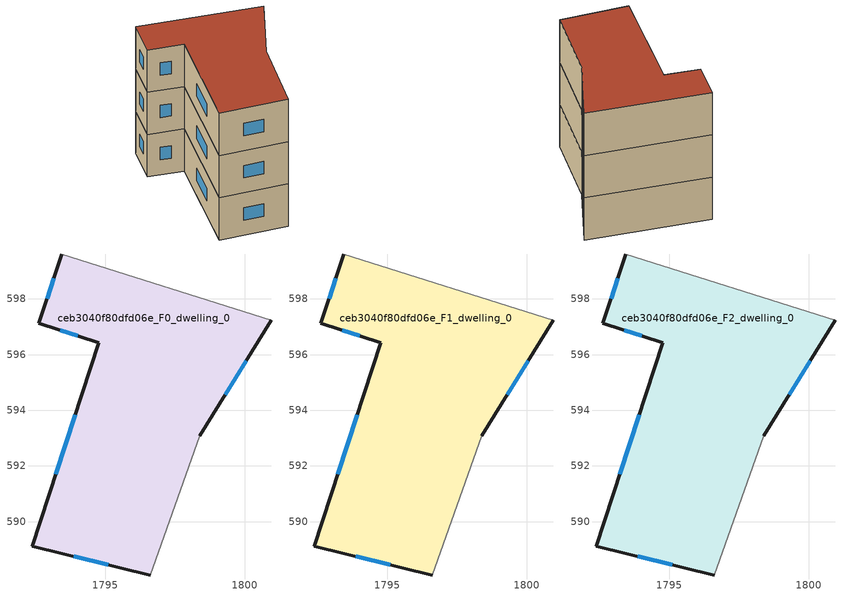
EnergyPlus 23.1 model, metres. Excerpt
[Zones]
ceb3040f80dfd06e_F0_dwelling_0
 floor ground (EU_floor_Construction): 1800.97,597.23 1798.4,593.09 1796.61,588.08 1792.37,589.12 1794.77,596.42 1792.62,597.13 1793.44,599.61 z0
 wall outside (EU_wall_Construction): 1793.44,599.61 1792.62,597.13 1794.77,596.42 1792.37,589.12 1796.61,588.08 / 1798.4,593.09 1800.97,597.23 z0:3
 wall adiabatic (EU_wall_Construction): 1800.97,597.23 1793.44,599.61 / 1796.61,588.08 1798.4,593.09 z0:3
 window (EU_Window_Construction): 1793.92,593.84 1793.22,591.7 / 1793.38,596.88 1794.01,596.67 / 1793.15,598.74 1792.91,598.01 / 1799.31,594.56 1800.06,595.77 / 1793.87,588.76 1795.11,588.45 z1.06:1.94
ceb3040f80dfd06e_F1_dwelling_0
 floor to ceb3040f80dfd06e_F0_dwelling_0 (EU_floor_Construction): 1800.97,597.23 1798.4,593.09 1796.61,588.08 1792.37,589.12 1794.77,596.42 1792.62,597.13 1793.44,599.61 z3
 wall outside (EU_wall_Construction): 1793.44,599.61 1792.62,597.13 1794.77,596.42 1792.37,589.12 1796.61,588.08 / 1798.4,593.09 1800.97,597.23 z3:6
 wall adiabatic (EU_wall_Construction): 1800.97,597.23 1793.44,599.61 / 1796.61,588.08 1798.4,593.09 z3:6
 window (EU_Window_Construction): 1793.92,593.84 1793.22,591.7 / 1793.38,596.88 1794.01,596.67 / 1793.15,598.74 1792.91,598.01 / 1799.31,594.56 1800.06,595.77 / 1793.87,588.76 1795.11,588.45 z4.06:4.94
ceb3040f80dfd06e_F2_dwelling_0
 floor to ceb3040f80dfd06e_F1_dwelling_0 (EU_floor_Construction): 1800.97,597.23 1798.4,593.09 1796.61,588.08 1792.37,589.12 1794.77,596.42 1792.62,597.13 1793.44,599.61 z6
 wall outside (EU_wall_Construction): 1793.44,599.61 1792.62,597.13 1794.77,596.42 1792.37,589.12 1796.61,588.08 / 1798.4,593.09 1800.97,597.23 z6:9
 wall adiabatic (EU_wall_Construction): 1800.97,597.23 1793.44,599.61 / 1796.61,588.08 1798.4,593.09 z6:9
 window (EU_Window_Construction): 1793.92,593.84 1793.22,591.7 / 1793.38,596.88 1794.01,596.67 / 1793.15,598.74 1792.91,598.01 / 1799.31,594.56 1800.06,595.77 / 1793.87,588.76 1795.11,588.45 z7.06:7.94
 roof outside (EU_roof_Construction): 1796.61,588.08 1798.4,593.09 1800.97,597.23 1793.44,599.61 1792.62,597.13 1794.77,596.42 1792.37,589.12 z9
[Building]
EU S2 Campaign: North Axis=0; Terrain=City; Solar Distribution=FullExterior
[Site:Location]
Bologna: Latitude=44.5; Longitude=11.25; Time Zone=1; Elevation=37
[SizingPeriod:WeatherFileDays]
AnnualSizingPeriod: Begin Month=1; Begin Day of Month=1; End Month=12; End Day of Month=31; Day of Week for Start Day=Monday; Use Weather File Daylight Saving Period=No; Use Weather File Rain and Snow Indicators=No
[MATERIAL]
EU_InternalMass_Material: Roughness=MediumRough; Thickness=0.1; Conductivity=1; Density=1800; Specific Heat=900; Thermal Absorptance=0.9; Solar Absorptance=0.7; Visible Absorptance=0.7
[MATERIAL:NOMASS] Roughness=MediumRough; Thermal Absorptance=0.9; Solar Absorptance=0.7; Visible Absorptance=0.7
Name | Thermal Resistance
EU_wall_NoMass | 0.781309
EU_roof_NoMass | 0.418499
EU_floor_NoMass | 0.563442
[WINDOWMATERIAL:SIMPLEGLAZINGSYSTEM]
EU_Window_SimpleGlazing: UFactor=4.32879; Solar Heat Gain Coefficient=0.85; Visible Transmittance=0.85
[CONSTRUCTION]
EU_wall_Construction: EU_wall_NoMass
EU_roof_Construction: EU_roof_NoMass
EU_floor_Construction: EU_floor_NoMass
EU_Window_Construction: EU_Window_SimpleGlazing
EU_InternalMass_Construction: EU_InternalMass_Material
[ZONE] Type=1; Multiplier=1; Ceiling Height=autocalculate; Floor Area=autocalculate; Part of Total Floor Area=Yes
Name | Volume
ceb3040f80dfd06e_F0_dwelling_0 | 161.926
ceb3040f80dfd06e_F1_dwelling_0; ceb3040f80dfd06e_F2_dwelling_0 | 161.927
[INTERNALMASS] Construction=EU_InternalMass_Construction; Surface Area=53.9754
Name | Zone or ZoneList
ceb3040f80dfd06e_F0_dwelling_0_EU_InternalMass | ceb3040f80dfd06e_F0_dwelling_0
ceb3040f80dfd06e_F1_dwelling_0_EU_InternalMass | ceb3040f80dfd06e_F1_dwelling_0
ceb3040f80dfd06e_F2_dwelling_0_EU_InternalMass | ceb3040f80dfd06e_F2_dwelling_0
[OTHEREQUIPMENT] Fuel Type=Electricity; Design Level Calculation Method=Watts/Area; Power per Zone Floor Area=1; Fraction Latent=0; Fraction Radiant=0; Fraction Lost=0; Carbon Dioxide Generation Rate=0; EndUse Subcategory=EU_Step8_InternalGains
Name | Zone or ZoneList or Space or SpaceList | Schedule
EU_Step8_InternalGain_ceb3040f80dfd06e_F0_dwelling_0_f000 | ceb3040f80dfd06e_F0_dwelling_0 | EU_Step8_GainSchedule_ceb3040f80dfd06e_F0_dwelling_0_f000
EU_Step8_InternalGain_ceb3040f80dfd06e_F1_dwelling_0_f000 | ceb3040f80dfd06e_F1_dwelling_0 | EU_Step8_GainSchedule_ceb3040f80dfd06e_F1_dwelling_0_f000
EU_Step8_InternalGain_ceb3040f80dfd06e_F2_dwelling_0_f000 | ceb3040f80dfd06e_F2_dwelling_0 | EU_Step8_GainSchedule_ceb3040f80dfd06e_F2_dwelling_0_f000
[ZONEVENTILATION:DESIGNFLOWRATE] Schedule=EU_AlwaysOn; Design Flow Rate Calculation Method=AirChanges/Hour; Air Changes per Hour=0.692607; Ventilation Type=Natural; Fan Pressure Rise=0; Fan Total Efficiency=1; Constant Term Coefficient=1; Temperature Term Coefficient=0; Velocity Term Coefficient=0; Velocity Squared Term Coefficient=0; Minimum Indoor Temperature=-100; Maximum Indoor Temperature=100; Delta Temperature=-100; Minimum Outdoor Temperature=-100; Maximum Outdoor Temperature=100; Maximum Wind Speed=40
Name | Zone or ZoneList or Space or SpaceList
EU_ConstantAir_ceb3040f80dfd06e_F0_dwelling_0 | ceb3040f80dfd06e_F0_dwelling_0
EU_ConstantAir_ceb3040f80dfd06e_F1_dwelling_0 | ceb3040f80dfd06e_F1_dwelling_0
EU_ConstantAir_ceb3040f80dfd06e_F2_dwelling_0 | ceb3040f80dfd06e_F2_dwelling_0
[HVACTEMPLATE:THERMOSTAT] Constant Heating Setpoint=20; Constant Cooling Setpoint=50
EU_HeatOnly_ceb3040f80dfd06e_F0_dwelling_0; EU_HeatOnly_ceb3040f80dfd06e_F1_dwelling_0; EU_HeatOnly_ceb3040f80dfd06e_F2_dwelling_0
[HVACTEMPLATE:ZONE:IDEALLOADSAIRSYSTEM] System Availability Schedule=EU_AlwaysOn; Maximum Heating Supply Air Temperature=50; Minimum Cooling Supply Air Temperature=13; Maximum Heating Supply Air Humidity Ratio=0.0156; Minimum Cooling Supply Air Humidity Ratio=0.0077; Heating Limit=NoLimit; Cooling Limit=NoLimit; Heating Availability Schedule=EU_AlwaysOn; Cooling Availability Schedule=EU_CoolingOff; Dehumidification Control Type=ConstantSensibleHeatRatio; Cooling Sensible Heat Ratio=0.7; Dehumidification Setpoint=60; Humidification Control Type=None; Humidification Setpoint=30; Outdoor Air Method=None; Outdoor Air Flow Rate per Person=0.00944; Outdoor Air Flow Rate per Zone Floor Area=0; Outdoor Air Flow Rate per Zone=0; Demand Controlled Ventilation Type=None; Outdoor Air Economizer Type=NoEconomizer; Heat Recovery Type=None; Sensible Heat Recovery Effectiveness=0.7; Latent Heat Recovery Effectiveness=0.65
Name | Template Thermostat
ceb3040f80dfd06e_F0_dwelling_0 | EU_HeatOnly_ceb3040f80dfd06e_F0_dwelling_0
ceb3040f80dfd06e_F1_dwelling_0 | EU_HeatOnly_ceb3040f80dfd06e_F1_dwelling_0
ceb3040f80dfd06e_F2_dwelling_0 | EU_HeatOnly_ceb3040f80dfd06e_F2_dwelling_0
[SIZING:ZONE] Zone Cooling Design Supply Air Temperature Input Method=SupplyAirTemperature; Zone Cooling Design Supply Air Temperature=13; Zone Heating Design Supply Air Temperature Input Method=SupplyAirTemperature; Zone Heating Design Supply Air Temperature=50; Zone Cooling Design Supply Air Humidity Ratio=0.008; Zone Heating Design Supply Air Humidity Ratio=0.008; Cooling Design Air Flow Method=DesignDay; Cooling Design Air Flow Rate=0; Cooling Minimum Air Flow per Zone Floor Area=0.000762; Cooling Minimum Air Flow=0; Cooling Minimum Air Flow Fraction=0.2; Heating Design Air Flow Method=DesignDay; Heating Design Air Flow Rate=0; Heating Maximum Air Flow per Zone Floor Area=0.002032; Heating Maximum Air Flow=0.141576; Heating Maximum Air Flow Fraction=0.3; Account for Dedicated Outdoor Air System=No; Dedicated Outdoor Air System Control Strategy=NeutralSupplyAir; Dedicated Outdoor Air Low Setpoint Temperature for Design=autosize; Dedicated Outdoor Air High Setpoint Temperature for Design=autosize; Zone Load Sizing Method=Sensible Load Only No Latent Load; Zone Latent Cooling Design Supply Air Humidity Ratio Input Method=HumidityRatioDifference; Zone Cooling Design Supply Air Humidity Ratio Difference=0.005; Zone Latent Heating Design Supply Air Humidity Ratio Input Method=HumidityRatioDifference; Zone Humidification Design Supply Air Humidity Ratio Difference=0.005
ceb3040f80dfd06e_F0_dwelling_0; ceb3040f80dfd06e_F1_dwelling_0; ceb3040f80dfd06e_F2_dwelling_0
[SCHEDULE:CONSTANT]
Name | Hourly Value
EU_AlwaysOn | 1
EU_CoolingOff | 0
[SCHEDULE:FILE] Column Number=1; Rows to Skip at Top=0; Number of Hours of Data=8760; Column Separator=Comma; Interpolate to Timestep=No; Minutes per Item=60; Adjust Schedule for Daylight Savings=Yes
Name | File
EU_Step8_GainSchedule_ceb3040f80dfd06e_F0_dwelling_0_f000 | ../../schedules/ceb3040f80dfd06e/ceb3040f80dfd06e_F0_dwelling_0_f000_gain.csv
EU_Step8_GainSchedule_ceb3040f80dfd06e_F1_dwelling_0_f000 | ../../schedules/ceb3040f80dfd06e/ceb3040f80dfd06e_F1_dwelling_0_f000_gain.csv
EU_Step8_GainSchedule_ceb3040f80dfd06e_F2_dwelling_0_f000 | ../../schedules/ceb3040f80dfd06e/ceb3040f80dfd06e_F2_dwelling_0_f000_gain.csv
